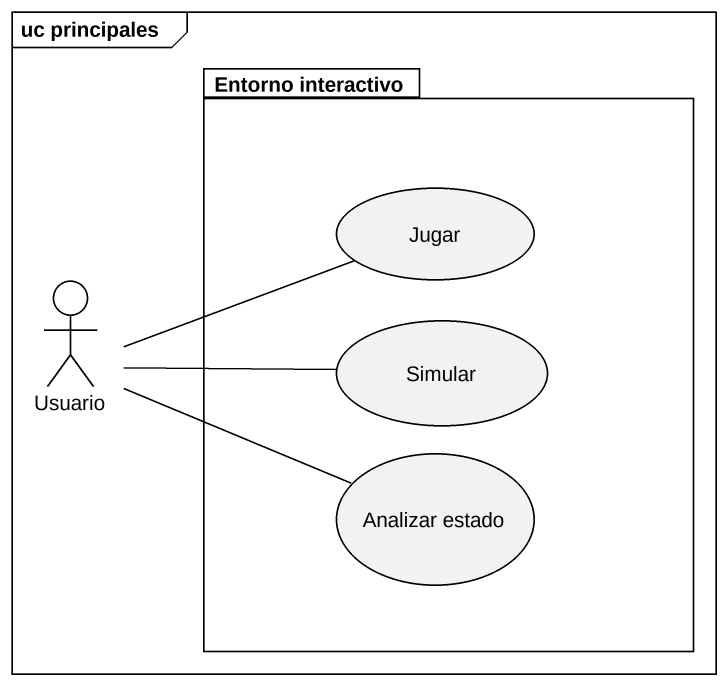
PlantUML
@startuml
mainframe uc principales
package "Entorno interactivo" as Entorno_interactivo {
  usecase Jugar
  usecase Simular
  usecase "Analizar estado" as Analizar_estado
}
actor Usuario
Usuario -right- Jugar
Usuario -right- Simular
Usuario -right- Analizar_estado
@enduml
